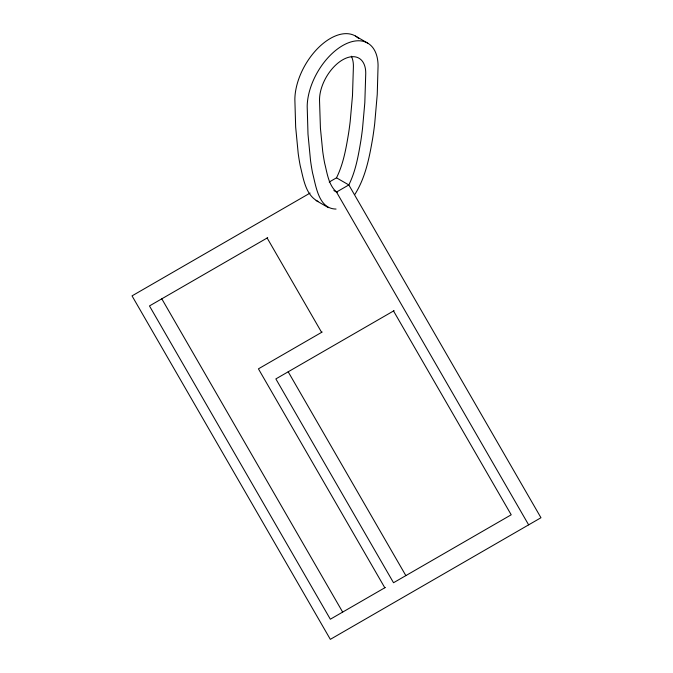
<?xml version="1.0" encoding="UTF-8"?>
<svg xmlns="http://www.w3.org/2000/svg" width="673" height="673" viewBox="0 0 673 673"><rect width="100%" height="100%" fill="white"/><g stroke="black" fill="none" stroke-linecap="round" stroke-linejoin="round"><path stroke-width="1.01" d="M329.215 182.03L336.5 177.823C343.381 164.019 346.023 148.59 348.555 133.515A308.335 178.017 -60 0 0 350.187 121.493L352.492 95.608L353.409 66.408A32.691 18.869 -60 0 0 351.34 56.212M354.898 194.362C365.515 177.596 369.317 157.675 372.665 138.411A319.768 184.621 -60 0 0 374.701 123.655L377.25 94.346L378.066 65.744A50.122 28.939 -60 0 0 342.725 45.537A50.122 28.939 -60 0 0 307.191 106.443L307.998 134.188L310.531 160.578A320.541 185.067 -60 0 0 312.566 172.986C316.049 186.101 318.489 208.849 336.054 209.067M310.093 193.067L132.034 295.876L330.334 639.35L540.966 517.739L348.824 184.94L336.5 177.823M333.858 190.535L336.5 192.057L348.824 184.94C355.706 171.135 358.347 155.707 360.879 140.632A308.335 178.017 -60 0 0 362.511 128.61L364.816 102.725L365.742 73.525A32.691 18.869 -60 0 0 342.692 59.796A32.691 18.869 -60 0 0 319.515 100.075L320.424 128.215L322.72 151.459A303.094 174.997 -60 0 0 324.647 163.194C327.246 173.264 328.517 185.563 337.097 192.528M267.703 237.678L149.465 305.937L330.334 619.219L385.343 587.462M322.207 332.016L258.424 368.846L384.813 587.765M394.092 310.648L275.854 378.916L393.528 582.734L511.211 514.795L393.528 310.968M317.959 201.395C305.281 194.791 303.456 178.362 300.242 165.869A320.541 185.067 -60 0 1 298.206 153.452L295.666 127.071L294.858 99.326A50.122 28.939 -60 0 1 319.439 46.715A50.122 28.939 -60 0 1 358.81 38.63M355.428 36.031L367.752 43.156M316.117 200.554L328.449 207.671M336.5 192.057L528.642 524.856M267.139 237.998L321.618 332.361M288.187 371.799L405.861 575.617M161.789 298.82L342.666 612.102"/></g></svg>
